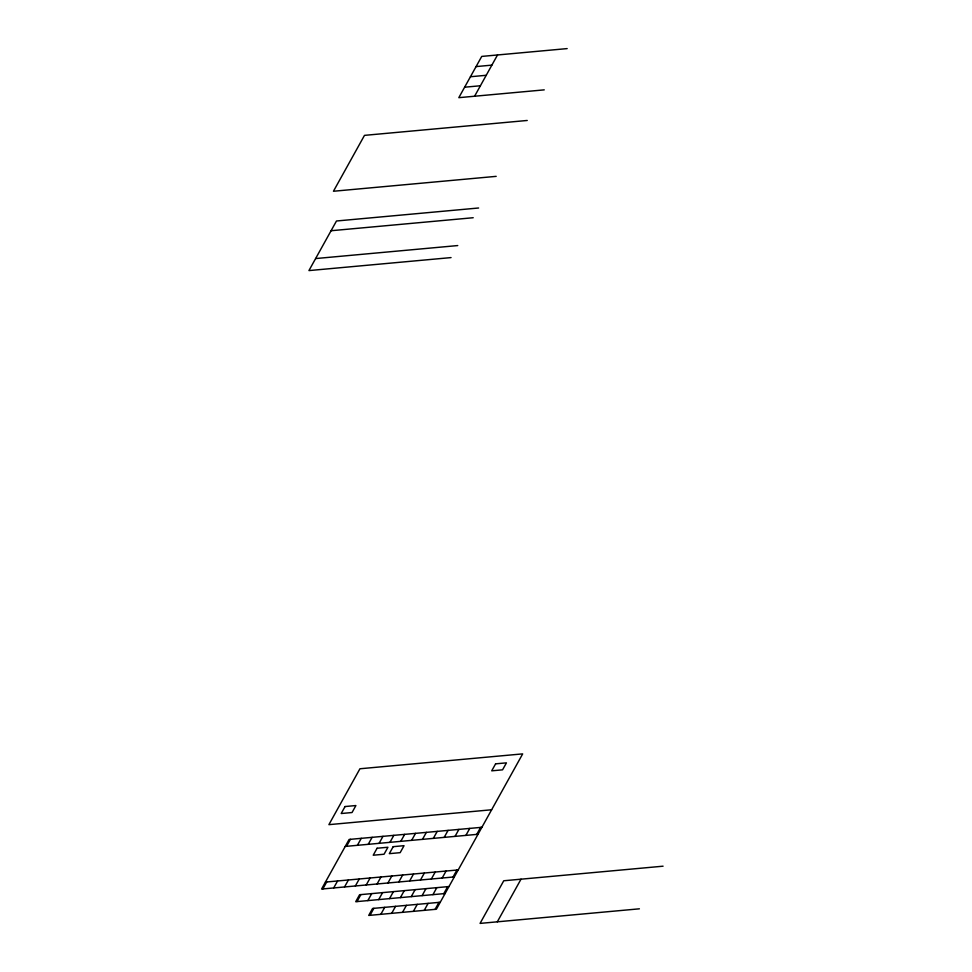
<?xml version="1.0" encoding="UTF-8"?>
<svg xmlns="http://www.w3.org/2000/svg" width="972" height="972" viewBox="0 0 972 972"><rect width="100%" height="100%" fill="white"/><g stroke="black" fill="none" stroke-linecap="round" stroke-linejoin="round"><path stroke-width="1.46" d="M440.243 902.259L372.58 908.456L368.704 915.442L436.367 909.245L522.681 753.883L359.944 768.767L328.888 824.657L491.638 809.773M474.591 96.228L497.518 54.967M322.838 888.955L326.714 881.956M346.53 846.308L350.418 839.322M333.675 887.958L337.563 880.972M357.38 845.324L361.268 838.338M344.525 886.962L348.413 879.976M368.23 844.328L372.118 837.342M355.375 885.966L359.263 878.98M379.08 843.332L382.968 836.345M356.991 901.591L360.867 894.605M366.225 884.982L370.113 877.995M389.93 842.347L393.818 835.361M367.841 900.607L371.717 893.608M377.075 883.985L380.963 876.999M400.78 841.351L404.668 834.365M369.98 915.32L373.868 908.334M378.691 899.61L382.567 892.624M387.925 882.989L391.813 876.003M411.63 840.355L415.518 833.369M380.83 914.336L384.718 907.35M389.541 898.614L393.417 891.628M398.775 882.005L402.663 875.019M422.48 839.371L426.368 832.372M391.68 913.34L395.568 906.354M400.391 897.618L404.267 890.631M409.625 881.009L413.513 874.022M433.33 838.374L437.218 831.388M402.53 912.344L406.418 905.357M411.241 896.634L415.117 889.647M420.475 880.012L424.363 873.026M444.18 837.378L448.068 830.392M413.379 911.347L417.267 904.361M422.091 895.637L425.967 888.651M431.325 879.028L435.213 872.042M455.03 836.382L458.918 829.395M424.229 910.363L428.117 903.377M432.941 894.641L436.817 887.655M442.175 878.032L446.063 871.046M465.88 835.398L469.768 828.411M435.079 909.367L438.967 902.381M443.791 893.657L447.667 886.671M453.025 877.036L456.913 870.049M476.73 834.401L480.618 827.415M497.312 921.821L521.004 879.186M567.162 48.6L481.735 56.412L458.808 97.674L544.247 89.861M476.086 66.582L491.868 65.136M470.448 76.739L486.219 75.294M464.628 87.201L480.411 85.767M527.237 120.467L364.488 135.363L333.445 191.253L496.182 176.357M478.613 207.996L336.482 220.996L308.926 270.593L451.057 257.592M331.075 230.729L473.206 217.728M315.608 258.564L457.739 245.564M481.893 827.293L349.118 839.443L321.55 889.064L454.313 876.914M345.242 846.43L478.017 834.28M325.438 882.078L458.189 869.928M663.074 866.186L503.751 880.766L480.059 923.4L639.394 908.82M448.943 886.549L359.591 894.726L355.703 901.712L445.067 893.535M345.06 806.541L341.184 813.528L352.034 812.531L355.91 805.545L345.06 806.541M377.087 848.24L373.212 855.226L384.062 854.23L387.937 847.244L377.087 848.24M393.198 846.673L389.31 853.659L400.16 852.663L404.048 845.676L393.198 846.673M495.599 763.846L491.711 770.832L502.56 769.836L506.448 762.85L495.599 763.846"/></g></svg>
